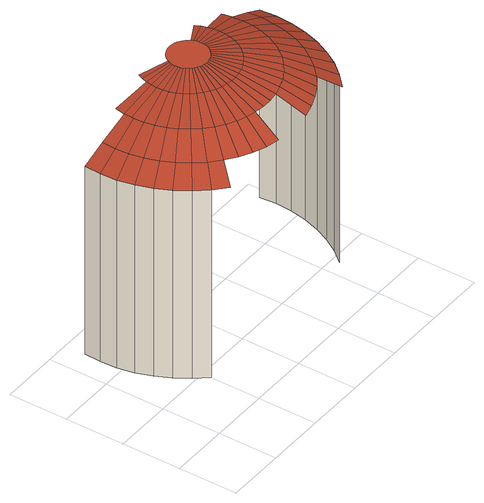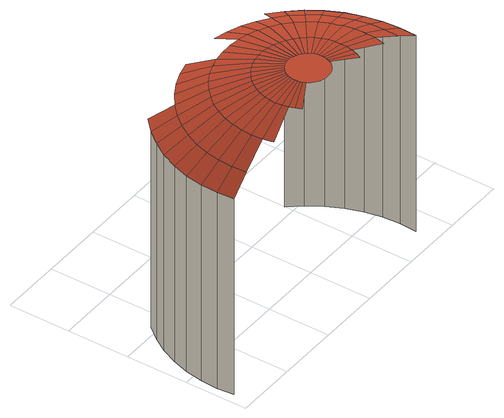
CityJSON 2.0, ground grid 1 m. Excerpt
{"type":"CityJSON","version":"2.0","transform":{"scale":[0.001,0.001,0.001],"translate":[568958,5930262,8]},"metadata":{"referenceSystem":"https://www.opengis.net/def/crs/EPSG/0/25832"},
"CityObjects":{
"building1":{"type":"Building","attributes":{"Grundfläche 2D":"397.890769","Grundhöhe NN":"5.604"},"geometry":[{"type":"MultiSurface","lod":"3","boundaries":[[[0,1,2,3]],[[4,0,3,5]],[[1,6,7,2]],[[8,4,5,9]],[[6,10,11,7]],[[12,8,9,13]],[[10,14,15,11]],[[3,2,16,17]],[[5,3,17,18]],[[2,7,19,16]],[[9,5,18,20]],[[7,11,21,19]],[[13,9,20,22]],[[11,15,23,21]],[[15,24,25,23]],[[26,27,28,19,21]],[[29,17,16,30,31]],[[32,18,17,29,33]],[[16,19,28,34,30]],[[20,18,32,35,36]],[[37,22,20,36,38]],[[25,39,40,23]],[[21,23,40,41,26]],[[36,35,38]],[[42,39,25,43,44]],[[45,46,29,31,30]],[[33,29,46,47,32]],[[34,28,48,45,30]],[[35,32,47,49,38]],[[50,48,28,27,26]],[[43,51,52,53,44]],[[54,50,26,41,40]],[[38,49,55,37]],[[55,56,57,58,37]],[[39,59,54,40]],[[60,52,51,61,62]],[[63,59,39,42,44]],[[64,63,44,53,52]],[[61,65,66,67,62]],[[60,62,68,64,52]],[[67,66,69,68,62]],[[47,70,71,49]],[[50,72,73,48]],[[71,74,55,49]],[[46,45,75,76]],[[47,46,76,70]],[[45,48,73,75]],[[56,77,78,79]],[[80,81,82,69,66]],[[83,84,59,63]],[[50,54,85,72]],[[56,55,74,77]],[[54,59,84,85]],[[86,83,63,64]],[[87,79,78,88]],[[89,86,64,68]],[[90,82,81,91,92]],[[69,93,89,68]],[[94,93,69,82]],[[95,90,92,96,97]],[[98,94,82,90]],[[98,90,95,99]],[[100,101,102,103,97]],[[104,95,97,103,102]],[[95,104,105,99]],[[106,107,108,109,88,78,77,74,71,70,76,75,73,72,85,84,83,86,89,93,94,98,99,105,110,111,112,113,114,115,116,117,118,119,120,121,122,123,124,125,126,127,128,129,130,131,132,133,134,135]],[[110,105,104,136]],[[137,138,136,104,102]],[[102,101,139,138,137]],[[111,110,136,140]],[[140,141,112,111]],[[138,142,140,136]],[[113,112,141,143]],[[113,143,144,114]],[[139,145,142,138]],[[114,144,146,115]],[[147,148,141,140,142]],[[116,115,146,149]],[[150,151,119,118]],[[119,151,152,120]],[[122,153,154,123]],[[117,116,149,155]],[[147,142,145,156,148]],[[150,118,117,155]],[[143,141,148,157,158]],[[121,120,152,159]],[[122,121,159,153]],[[144,143,158,160,161]],[[156,162,158,157,148]],[[163,164,146,144,161]],[[164,165,166,149,146]],[[167,168,162,156]],[[166,169,170,155,149]],[[161,160,158,162,171]],[[163,161,171,172,164]],[[150,155,170,173,174]],[[175,176,177,152,151]],[[168,178,171,162]],[[151,150,174,179,175]],[[165,164,172,180,166]],[[159,152,177,181,182]],[[178,168,183,184]],[[178,185,172,171]],[[170,169,166,180,186]],[[187,188,175,179,174]],[[174,173,170,186,187]],[[185,189,180,172]],[[185,178,184,190]],[[177,176,175,188,191]],[[189,192,186,180]],[[190,193,189,185]],[[192,194,187,186]],[[193,195,192,189]],[[194,196,188,187]],[[196,197,191,188]],[[195,198,194,192]],[[196,194,198,199]],[[197,196,199,200]]],"semantics":{"surfaces":[{"type":"WallSurface"},{"type":"RoofSurface"}],"values":[0,0,0,0,0,0,0,1,1,1,1,1,1,1,1,1,1,1,1,1,1,1,1,1,1,1,1,1,1,1,1,1,1,1,1,1,1,1,1,1,1,1,1,1,1,1,1,1,1,1,1,1,1,1,1,1,1,1,1,1,1,1,1,1,1,1,1,1,1,1,1,1,1,1,1,1,1,1,1,1,1,1,1,1,1,1,1,1,1,1,1,1,1,1,1,1,1,1,1,1,1,0,1,1,1,1,1,0,1,1,0,1,0,1,1,0,0,0]}}]}
},
"vertices":[
[462,1820,908],[551,1554,908],[551,1554,4377],[462,1820,4377],[408,2096,908],[408,2096,4377],[673,1300,908],[673,1300,4377],[388,2377,908],[388,2377,4377],[826,1064,908],[826,1064,4377],[403,2658,908],[403,2658,4377],[1007,849,908],[1007,849,4377],[901,1695,4595],[827,1917,4595],[781,2146,4595],[1002,1484,4595],[765,2380,4595],[1129,1288,4595],[778,2613,4595],[1279,1109,4595],[1213,658,4377],[1451,950,4595],[1511,1570,4845],[1437,1686,4845],[1417,1717,4845],[1286,2039,4845],[1341,1874,4845],[1298,2004,4845],[1252,2210,4845],[1260,2174,4845],[1357,1841,4845],[1243,2347,4845],[1240,2383,4845],[1250,2557,4845],[1242,2420,4845],[1751,1319,4845],[1623,1437,4845],[1535,1542,4845],[1781,1297,4845],[1641,814,4595],[1893,1218,4845],[1884,2094,5033],[1852,2189,5033],[1833,2288,5033],[1928,2003,5033],[1826,2388,5033],[1982,1918,5033],[1847,703,4595],[2046,1135,4845],[1925,1200,4845],[2047,1841,5033],[1831,2488,5033],[1849,2587,5033],[1281,2729,4845],[1256,2594,4845],[2121,1773,5033],[2081,1122,4845],[2065,619,4595],[2209,1072,4845],[2203,1714,5033],[2291,1667,5033],[2292,562,4595],[2378,1030,4845],[2244,1063,4845],[2385,1630,5033],[2483,1606,5033],[2300,2350,5127],[2297,2392,5127],[2362,2198,5127],[2339,2233,5127],[2299,2433,5127],[2321,2271,5127],[2308,2310,5127],[2307,2474,5127],[2319,2513,5127],[1880,2683,5033],[2414,1026,4845],[2551,1010,4845],[2583,1594,5033],[2452,2115,5127],[2419,2139,5127],[2388,2167,5127],[2489,2095,5127],[1922,2775,5033],[2337,2551,5127],[2527,2080,5127],[2683,1595,5033],[2587,1010,4845],[2725,1011,4845],[2568,2070,5127],[2609,2065,5127],[2783,1608,5033],[2761,1016,4845],[2897,1034,4845],[2650,2065,5127],[2691,2071,5127],[2990,568,4595],[3216,628,4595],[3066,1079,4845],[2933,1043,4845],[2880,1634,5033],[2731,2081,5127],[2448,2671,5127],[2415,2647,5127],[2385,2618,5127],[2359,2586,5127],[2770,2097,5127],[2806,2117,5127],[2839,2142,5127],[2869,2170,5127],[2895,2203,5127],[2917,2238,5127],[2934,2275,5127],[2947,2315,5127],[2954,2356,5127],[2957,2397,5127],[2954,2438,5127],[2946,2479,5127],[2933,2518,5127],[2915,2555,5127],[2892,2590,5127],[2865,2622,5127],[2835,2650,5127],[2801,2674,5127],[2765,2694,5127],[2726,2709,5127],[2686,2719,5127],[2645,2724,5127],[2604,2723,5127],[2563,2718,5127],[2523,2707,5127],[2484,2692,5127],[2974,1672,5033],[3100,1093,4845],[3227,1144,4845],[3433,716,4595],[3061,1721,5033],[3142,1781,5033],[3379,1229,4845],[3215,1850,5033],[3279,1928,5033],[3637,830,4595],[3332,2014,5033],[3409,1251,4845],[3519,1333,4845],[3374,2105,5033],[3423,2300,5033],[3428,2401,5033],[3421,2501,5033],[3370,2695,5033],[3326,2786,5033],[3404,2201,5033],[3825,969,4595],[3546,1358,4845],[3645,1453,4845],[3401,2600,5033],[3668,1481,4845],[3755,1588,4845],[3994,1130,4595],[3775,1619,4845],[3847,1736,4845],[3863,1769,4845],[3920,1894,4845],[4068,680,4377],[4271,874,4377],[3931,1929,4845],[3973,2060,4845],[4142,1312,4595],[4266,1510,4595],[3979,2096,4845],[4004,2231,4845],[4014,2405,4845],[4004,2542,4845],[4001,2579,4845],[4449,1092,4377],[4006,2268,4845],[4364,1722,4595],[3975,2714,4845],[3967,2750,4845],[4271,874,908],[4449,1092,908],[4598,1331,4377],[4434,1945,4595],[4476,2175,4595],[4489,2409,4595],[4715,1586,4377],[4598,1331,908],[4472,2642,4595],[4800,1854,4377],[4715,1586,908],[4851,2131,4377],[4800,1854,908],[4866,2412,4377],[4846,2692,4377],[4851,2131,908],[4866,2412,908],[4846,2692,908]
]}
